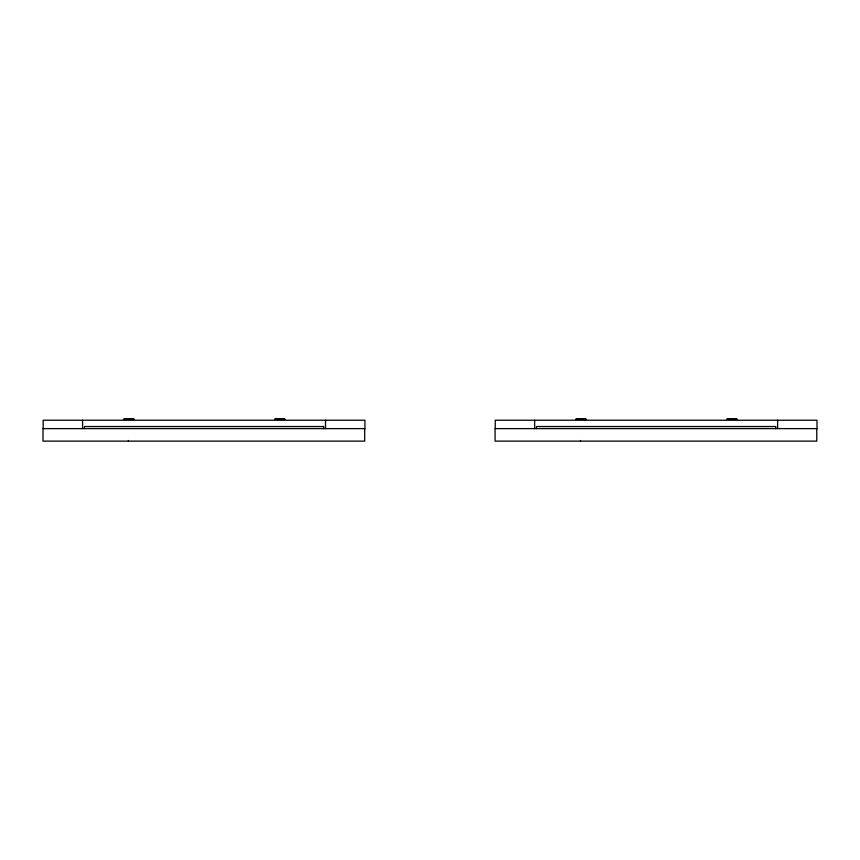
<?xml version="1.0" encoding="UTF-8"?>
<svg xmlns="http://www.w3.org/2000/svg" width="860" height="860" viewBox="0 0 860 860"><rect width="100%" height="100%" fill="white"/><g stroke="black" fill="none" stroke-linecap="round" stroke-linejoin="round"><path stroke-width="1.29" d="M124.044 418.874L133.666 418.874M275.071 418.874L284.703 418.874M576.114 418.874L585.735 418.874M727.141 418.874L736.773 418.874M123.453 419.379L134.268 419.379M274.48 419.379L285.294 419.379M575.512 419.379L586.337 419.379M726.549 419.379L737.364 419.379M816.774 428.613L816.774 441.126L495.07 441.126L495.07 428.613L817 428.613L817 420.228L495.242 420.228L495.242 428.613M777.601 420.228L777.601 428.613M775.795 428.613L775.795 426.528L536.436 426.528L536.436 428.613M580.478 440.471L580.478 441.126M534.64 420.228L534.64 428.613M364.704 428.613L364.704 441.126L43 441.126L43 428.613L364.93 428.613L364.93 420.228L43.172 420.228L43.172 428.613M325.531 420.228L325.531 428.613M323.736 428.613L323.736 426.528L84.377 426.528L84.377 428.613M128.409 440.471L128.409 441.126M82.571 420.228L82.571 428.613"/></g></svg>
